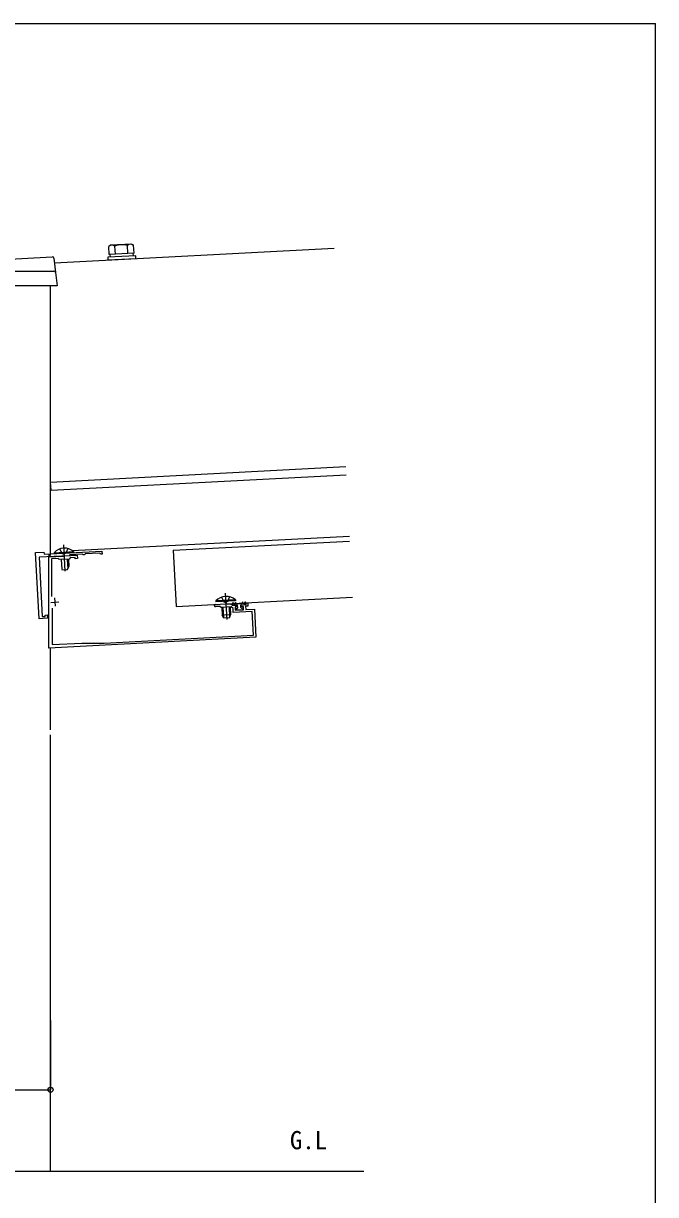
# Model space of a CAD drawing. Units: millimetres, scale not verified. Extents: x -8750 to 8750, y -12999 to 12940.
# Drawn here: x 4935 to 8750, y 5436 to 12501 of the extents above; entities that cross this region are included whole.
import ezdxf
from ezdxf.enums import TextEntityAlignment as Align

# ---------------------------------------------------------------- set-up
doc = ezdxf.new("R2010")
doc.units = ezdxf.units.MM
doc.header["$LTSCALE"] = 70
for name, color, linetype in [('0-2_USER1', 3, 'Continuous'), ('0-3_YKK_11', 7, 'Continuous'), ('0-5_YKK_12', 2, 'Continuous'), ('0-6_YKK_13', 4, 'Continuous'), ('0-8_YKK_D', 6, 'Continuous'), ('0-9_YKK_ZWAK', 7, 'Continuous'), ('0-A_YSS_K', 3, 'Continuous')]:
    doc.layers.add(name, color=color, linetype=linetype)
doc.styles.add('ＭＳ ゴシック', font='')
doc.styles.get('ＭＳ ゴシック').set_extended_font_data('MS Gothic')

msp = doc.modelspace()

# ---------------------------------------------------------------- linework, layer by layer
at = {"layer": '0-3_YKK_11'}
for p, q in [((5099.78, 9008.41), (5149.71, 9011.02)), ((5123.44, 9034.68), (5126.06, 8984.75)), ((5288.41, 8762.92), (5421.11, 8762.92))]:
    msp.add_line(p, q, dxfattribs=at)
msp.add_lwpolyline([(5029.86, 8909.61), (5008.92, 9309.06), (5058.85, 9311.68), (5059.48, 9299.7), (5409, 9318.02), (5409.94, 9300.04), (5400.96, 9299.57), (5397.8, 9302.41), (5394.65, 9305.25), (5307.77, 9300.69), (5304.93, 9297.54), (5302.09, 9294.39), (5296.1, 9294.07), (5292.95, 9296.91), (5289.79, 9299.75), (5215.9, 9295.88), (5210.22, 9289.57), (5030.46, 9280.15), (5049.2, 8922.64), (5067.18, 8923.59), (5066.76, 8931.57), (5078.74, 8932.2), (5079.79, 8912.23)], close=True, dxfattribs=at)
for points in [[(6093.32, 8995.39), (6152.16, 8998.47), (6154.05, 8997.37), (6159.55, 8997.66), (6161.31, 8998.95), (6186.7, 9000.28), (6197.21, 8990.82), (6224.67, 8992.26), (6225.19, 8982.27), (6212.71, 8981.62), (6213.76, 8961.64), (6263.69, 8964.26), (6262.64, 8984.23), (6250.16, 8983.58), (6249.63, 8993.57), (6279.09, 8995.11), (6278.57, 9005.1), (6288.56, 9005.62), (6289.6, 8985.65), (6275.62, 8984.91), (6276.67, 8964.94), (6328.6, 8967.66), (6337.5, 8797.9), (5089.21, 8732.48), (5089.21, 9283.23), (5175.68, 9287.76), (5177.58, 9286.66), (5183.07, 9286.95), (5184.84, 9288.24), (5260.15, 9292.19), (5261.2, 9272.22), (5248.21, 9271.54), (5247.85, 9278.53), (5217.89, 9276.96), (5211.26, 9269.6), (5151.35, 9266.46), (5143.99, 9273.08), (5104.21, 9271), (5104.21, 9043.3)], [(5109.21, 8974.25), (5109.21, 8753.55), (5287.36, 8762.89)], [(5422.16, 8762.94), (6323.83, 8810.2), (6316.3, 8954), (6201.45, 8947.98), (6200.27, 8970.57), (6189.36, 8980.39), (6127.83, 8977.17), (6120.47, 8983.79), (6094, 8982.41)]]:
    msp.add_lwpolyline(points, dxfattribs=at)
for centre, radius, start, end in [((6093.66, 8988.9), 6.5, 92.99999, 273.00001), ((5288.41, 8742.92), 20, 89.99996, 92.99997), ((5421.11, 8782.92), 20, 269.99995, 272.99995)]:
    msp.add_arc(centre, radius, start, end, dxfattribs=at)
at = {"layer": '0-5_YKK_12'}
for p, q in [((5122.32, 11057.4), (6811.03, 11145.9)), ((5099.21, 9292.48), (5099.21, 10918.62)), ((5099.21, 9734.37), (6880.11, 9827.71)), ((5101.8, 9684.44), (6882.73, 9777.77)), ((5101.8, 9684.44), (5099.21, 9733.96)), ((5230, 9320.65), (6902.09, 9408.28)), ((5839.35, 9322.54), (6903.66, 9378.32)), ((5086.21, 9292.48), (5099.21, 9292.48)), ((5839.35, 9322.54), (5857.15, 8983.01)), ((5857.15, 8983.01), (6921.46, 9038.79)), ((5099.21, 8238.64), (5099.21, 8732.48)), ((5099.21, 5575.36), (5099.21, 8208.64))]:
    msp.add_line(p, q, dxfattribs=at)
at = {"layer": '0-6_YKK_13'}
for p, q in [((5459.98, 11162.21), (5450.24, 11155.89)), ((5589.8, 11169.01), (5459.98, 11162.21)), ((5589.8, 11169.01), (5600.14, 11163.74)), ((5602.72, 11114.62), (5600.14, 11163.74)), ((3486.47, 11007.7), (5108.84, 11092.74)), ((5452.81, 11106.76), (5450.24, 11155.89)), ((5602.72, 11114.62), (5452.81, 11106.76)), ((5457.36, 11107), (5458.2, 11091.02)), ((5490.29, 11108.72), (5487.71, 11157.85)), ((5565.24, 11112.65), (5562.67, 11161.78)), ((5599.01, 11098.4), (5598.17, 11114.38)), ((5119.3, 11083.88), (5129.07, 10998.15)), ((3164.05, 11007.02), (5119.13, 11007.02)), ((5129.07, 10998.15), (5129.1, 10997.89)), ((5129.1, 10997.89), (5138.13, 10918.62)), ((5133.11, 10918.62), (3158.34, 10918.62)), ((5138.13, 10918.62), (5133.11, 10918.62)), ((5176.7, 9355.91), (5185.07, 9196.13)), ((5120.13, 9307.97), (5120.4, 9302.89)), ((5120.4, 9302.89), (5238.24, 9309.07)), ((5162.87, 9267.06), (5165.96, 9208.24)), ((5199.74, 9269), (5202.82, 9210.17)), ((5206.27, 9269.34), (5208.63, 9224.4)), ((5167.57, 9205.23), (5201.53, 9207)), ((5201.53, 9207), (5208.63, 9224.4)), ((6153.28, 9064.62), (6161.66, 8904.84)), ((6214.82, 9017.78), (6096.98, 9011.6)), ((6132.82, 8977.43), (6135.28, 8930.49)), ((6139.35, 8977.77), (6142.54, 8916.95)), ((6176.22, 8979.7), (6179.4, 8918.88)), ((6202.72, 8992.61), (6197.06, 9001.33)), ((6224.17, 8992.23), (6205.39, 8991.25)), ((6211.3, 8999.57), (6214.4, 8999.73)), ((6215.08, 9001.41), (6213.23, 9003.39)), ((6214.55, 9022.86), (6214.82, 9017.78)), ((6220.16, 9001.82), (6216.16, 9006.12)), ((6219.22, 8971.94), (6225.22, 8972.26)), ((6224.08, 9000.24), (6249.38, 9001.56)), ((6228.05, 8975.41), (6227.32, 8989.39)), ((6248.03, 8976.46), (6247.29, 8990.44)), ((6250.13, 8993.59), (6268.91, 8994.58)), ((6257.17, 8973.93), (6251.18, 8973.62)), ((6253.12, 9003.55), (6256.65, 9008.24)), ((6258.22, 9003.67), (6259.84, 9005.83)), ((6262.17, 9002.23), (6259.07, 9002.07)), ((6271.43, 8996.21), (6276.15, 9005.47)), ((6144.16, 8913.94), (6135.28, 8930.49)), ((6178.11, 8915.72), (6144.16, 8913.94)), ((6178.11, 8915.72), (6185.21, 8933.11)), ((6216.59, 8964.8), (6216.39, 8968.79)), ((6257.7, 8963.95), (6219.75, 8961.96)), ((6260.53, 8967.1), (6260.32, 8971.09))]:
    msp.add_line(p, q, dxfattribs=at)
msp.add_lwpolyline([(5444.56, 11074.28), (5614.32, 11083.18), (5613.49, 11099.16), (5443.72, 11090.26)], close=True, dxfattribs=at)
for points in [[(5152.98, 9330.75), (5167.97, 9303.71), (5179.72, 9298.23)], [(5202.92, 9333.36), (5190.84, 9304.91), (5179.72, 9298.23)], [(5120.13, 9307.97), (5237.97, 9314.15), (5238.24, 9309.07)], [(6214.55, 9022.86), (6096.71, 9016.68), (6096.98, 9011.6)], [(6129.57, 9039.46), (6144.55, 9012.42), (6156.31, 9006.94)], [(6182.75, 8980.05), (6185.21, 8933.11), (6135.28, 8930.49)], [(6179.5, 9042.07), (6167.42, 9013.62), (6156.31, 9006.94)]]:
    msp.add_lwpolyline(points, dxfattribs=at)
for centre, radius, start, end in [((5470.41, 11129.49), 33.23, 58.61575, 127.38425), ((5531.39, 11041.59), 124.19, 75.41205, 110.58795), ((5582.84, 11135.38), 33.23, 58.61575, 127.38425), ((5109.36, 11082.75), 10, 6.5, 93.00032), ((5119.13, 10997.02), 10, 6.5, 90), ((5182.06, 9253.73), 82.32, 47.2189, 138.7811), ((6158.64, 8962.44), 82.32, 47.2189, 138.7811), ((6199.57, 9002.96), 3, 30.48643, 213), ((6210.78, 9009.55), 10, 210.48643, 273), ((6205.23, 8994.24), 3, 213, 273), ((6214.69, 9004.75), 2, 43, 223), ((6214.34, 9000.73), 1, 273, 43), ((6223.82, 9005.23), 5, 223, 273), ((6224.33, 8989.24), 3, 3, 93), ((6225.06, 8975.25), 3, 273, 3), ((6250.29, 8990.6), 3, 93, 183), ((6251.02, 8976.62), 3, 183, 273), ((6249.12, 9006.56), 5, 273, 323), ((6258.25, 9007.04), 2, 323, 143), ((6257.33, 8970.94), 3, 3, 93), ((6259.02, 9003.07), 1, 143, 273), ((6261.64, 9012.22), 10, 273, 335.51357), ((6268.75, 8997.57), 3, 273, 333), ((6273.47, 9006.83), 3, 333, 155.51357), ((6219.38, 8968.95), 3, 93, 183), ((6219.59, 8964.95), 3, 183, 273), ((6257.54, 8966.94), 3, 273, 3)]:
    msp.add_arc(centre, radius, start, end, dxfattribs=at)
at = {"layer": '0-8_YKK_D'}
for p, q in [((5099.21, 6486.82), (5098.93, 6067.48)), ((3218.93, 6069.72), (5098.93, 6068.48))]:
    msp.add_line(p, q, dxfattribs=at)
msp.add_circle((5098.93, 6068.48), 15, dxfattribs=at)
at = {"layer": '0-9_YKK_ZWAK'}
msp.add_line((-8750, 12500.6), (8750, 12500.6), dxfattribs=at)
msp.add_lwpolyline([(-8750, -12999.4), (8750, -12999.4), (8750, 12500.6)], dxfattribs=at)
at = {"layer": '0-A_YSS_K'}
msp.add_line((6988.47, 5575), (-8308.4, 5577.96), dxfattribs=at)

# ---------------------------------------------------------------- texts
at = {"layer": '0-2_USER1', "style": 'ＭＳ ゴシック'}
msp.add_text('G.L', height=110, dxfattribs=at).set_placement((6543.17, 5676.39), align=Align.BOTTOM_LEFT)

doc.saveas('drawing.dxf')
